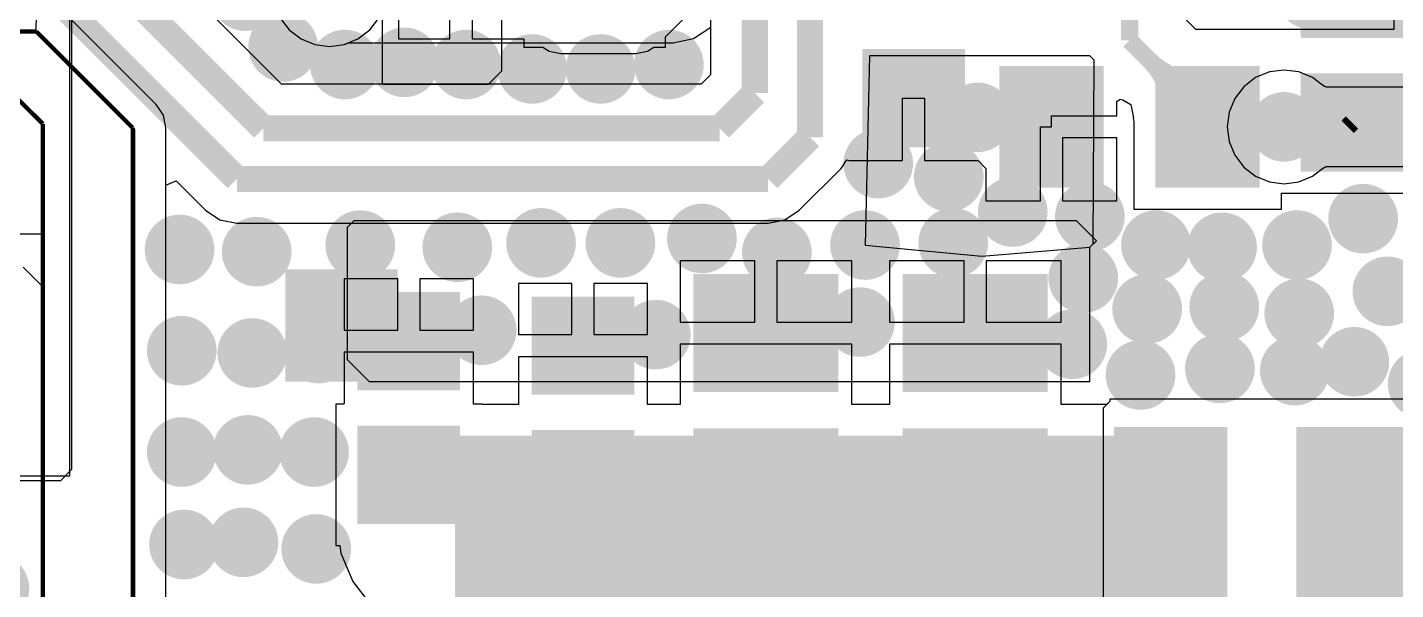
# Model space of a CAD drawing. Extents: x 56.2 to 141.8, y 48 to 96.4.
# Drawn here: x 84.3 to 100.07, y 70.45 to 76.93 of the extents above; entities that cross this region are included whole.
import ezdxf

# ---------------------------------------------------------------- set-up
doc = ezdxf.new("R2010")
doc.units = 0
doc.header["$MEASUREMENT"] = 0
for name, color, linetype in [('BOTTOMLAYER', 5, 'CONTINUOUS'), ('BOTTOMSOLDER', 6, 'CONTINUOUS'), ('KEEPOUTLAYER', 6, 'CONTINUOUS'), ('MULTILAYER', 9, 'CONTINUOUS'), ('TOPLAYER', 1, 'CONTINUOUS'), ('TOPPASTE', 8, 'CONTINUOUS'), ('TOPSOLDER', 216, 'CONTINUOUS')]:
    doc.layers.add(name, color=color, linetype=linetype)

msp = doc.modelspace()

# ---------------------------------------------------------------- linework, layer by layer
at = {"layer": 'BOTTOMLAYER'}
for p, q in [((84.8106, 87.63), (84.8106, 71.8312)), ((84.4042, 76.8858), (84.4296, 78.4098)), ((85.785762, 76.044953), (84.8106, 77.020115)), ((87.214629, 77.040598), (87.318817, 76.904817)), ((85.515404, 75.774596), (84.4042, 76.8858)), ((87.318817, 76.904817), (87.454598, 76.800629)), ((87.454598, 76.800629), (87.612715, 76.735132)), ((91.7448, 76.756646), (91.978909, 76.803212)), ((91.978909, 76.803212), (92.177375, 76.935825)), ((87.612715, 76.735132), (87.7824, 76.712793)), ((87.7824, 76.712793), (87.952085, 76.735132)), ((87.952085, 76.735132), (88.004023, 76.756646)), ((88.004023, 76.756646), (91.7448, 76.756646)), ((98.456171, 76.353571), (98.320393, 76.249383)), ((98.614291, 76.419067), (98.456171, 76.353571)), ((98.783976, 76.441407), (98.614291, 76.419067)), ((98.95366, 76.419067), (98.783976, 76.441407)), ((99.11178, 76.353571), (98.95366, 76.419067)), ((99.20936, 76.278694), (99.11178, 76.353571)), ((98.320393, 76.249383), (98.216204, 76.113604)), ((99.249829, 76.251653), (99.20936, 76.278694)), ((99.251402, 76.253231), (99.249829, 76.251653)), ((99.259108, 76.250035), (99.251402, 76.253231)), ((99.266817, 76.246843), (99.259108, 76.250035)), ((99.266819, 76.246845), (99.266817, 76.246843)), ((99.271277, 76.244615), (99.266819, 76.246845)), ((101.049803, 76.244615), (99.271277, 76.244615)), ((85.868645, 75.920912), (85.785762, 76.044953)), ((98.216204, 76.113604), (98.150708, 75.955484)), ((85.897748, 75.774596), (85.868645, 75.920912)), ((98.150708, 75.955484), (98.128369, 75.7858)), ((85.515404, 63.900004), (85.515404, 75.774596)), ((85.897748, 69.934643), (85.897748, 75.774596)), ((98.128369, 75.7858), (98.150708, 75.616115)), ((98.150708, 75.616115), (98.216204, 75.457995)), ((98.216204, 75.457995), (98.320393, 75.322217)), ((98.320393, 75.322217), (98.456171, 75.218028)), ((98.456171, 75.218028), (98.614291, 75.152532)), ((98.95366, 75.152532), (99.11178, 75.218028)), ((99.11178, 75.218028), (99.20936, 75.292905)), ((99.20936, 75.292905), (99.249829, 75.319946)), ((99.249829, 75.319946), (99.251399, 75.318376)), ((99.251399, 75.318376), (99.251397, 75.318371)), ((99.251397, 75.318371), (99.251402, 75.318374)), ((99.251402, 75.318374), (99.251402, 75.318374)), ((99.251402, 75.318374), (99.251404, 75.318371)), ((99.251404, 75.318371), (99.266822, 75.324754)), ((99.266822, 75.324759), (99.269047, 75.326984)), ((99.266822, 75.324754), (99.266822, 75.324759)), ((99.269047, 75.326984), (101.239851, 75.326984)), ((98.614291, 75.152532), (98.783976, 75.130193)), ((98.783976, 75.130193), (98.95366, 75.152532)), ((84.2518, 74.168), (84.4804, 73.9394)), ((84.4804, 73.9394), (84.4804, 62.6364)), ((84.8106, 71.8312), (84.6836, 71.7042)), ((84.6836, 71.7042), (68.072, 71.7042))]:
    msp.add_line(p, q, dxfattribs=at)
for points, const_width in [([(87.099, 76.708, 1), (87.399, 76.708, 1)], 0.299999), ([(87.8102, 76.5048, 1), (88.1102, 76.5048, 1)], 0.299999), ([(88.496, 76.5302, 1), (88.796, 76.5302, 1)], 0.299999), ([(89.2072, 76.5048, 1), (89.5072, 76.5048, 1)], 0.299999), ([(91.544, 76.5048, 1), (91.844, 76.5048, 1)], 0.299999), ([(89.9692, 76.454, 1), (90.2692, 76.454, 1)], 0.299999), ([(90.7566, 76.454, 1), (91.0566, 76.454, 1)], 0.299999), ([(95.1, 75.8952, 1), (95.4, 75.8952, 1)], 0.299999), ([(98.633976, 75.7858, 1), (98.933975, 75.7858, 1)], 0.299999), ([(98.875398, 75.927222, 1), (98.975398, 75.927222, 1)], 0.1), ([(99.216817, 75.7858, 1), (99.316817, 75.7858, 1)], 0.1), ([(99.216817, 75.7858, 1), (99.316817, 75.7858, 1)], 0.1), ([(98.875398, 75.644378, 1), (98.975398, 75.644378, 1)], 0.1), ([(93.957, 75.3618, 1), (94.257, 75.3618, 1)], 0.299999), ([(94.7698, 75.2094, 1), (95.0698, 75.2094, 1)], 0.299999), ([(95.5064, 74.803, 1), (95.8064, 74.803, 1)], 0.299999), ([(96.3954, 74.7522, 1), (96.6954, 74.7522, 1)], 0.299999), ([(99.545, 74.7268, 1), (99.845, 74.7268, 1)], 0.299999), ([(90.0708, 74.4474, 1), (90.3708, 74.4474, 1)], 0.299999), ([(90.9852, 74.4474, 1), (91.2852, 74.4474, 1)], 0.299999), ([(91.925, 74.4982, 1), (92.225, 74.4982, 1)], 0.299999), ([(94.8206, 74.4474, 1), (95.1206, 74.4474, 1)], 0.299999), ([(85.9052, 74.3712, 1), (86.2052, 74.3712, 1)], 0.299999), ([(86.7942, 74.3458, 1), (87.0942, 74.3458, 1)], 0.299999), ([(87.988, 74.422, 1), (88.288, 74.422, 1)], 0.299999), ([(89.1056, 74.3966, 1), (89.4056, 74.3966, 1)], 0.299999), ([(92.7886, 74.337001, 1), (93.0886, 74.337001, 1)], 0.299999), ([(93.8046, 74.422, 1), (94.1046, 74.422, 1)], 0.299999), ([(97.1574, 74.422, 1), (97.4574, 74.422, 1)], 0.299999), ([(97.9194, 74.3966, 1), (98.2194, 74.3966, 1)], 0.299999), ([(98.783, 74.422, 1), (99.083, 74.422, 1)], 0.299999), ([(96.3192, 74.041, 1), (96.6192, 74.041, 1)], 0.299999), ([(99.8244, 73.8886, 1), (100.1244, 73.8886, 1)], 0.299999), ([(97.0558, 73.6854, 1), (97.3558, 73.6854, 1)], 0.299999), ([(97.9448, 73.7108, 1), (98.2448, 73.7108, 1)], 0.299999), ([(93.746599, 73.534003, 1), (94.046599, 73.534003, 1)], 0.299999), ([(98.8084, 73.6346, 1), (99.1084, 73.6346, 1)], 0.299999), ([(89.386799, 73.439404, 1), (89.686798, 73.439404, 1)], 0.299999), ([(91.393399, 73.388604, 1), (91.693398, 73.388604, 1)], 0.299999), ([(85.9306, 73.2028, 1), (86.2306, 73.2028, 1)], 0.299999), ([(87.5054, 73.2282, 1), (87.8054, 73.2282, 1)], 0.299999), ([(96.1922, 73.279, 1), (96.4922, 73.279, 1)], 0.299999), ([(86.7434, 73.1774, 1), (87.0434, 73.1774, 1)], 0.299999), ([(99.4434, 73.0758, 1), (99.7434, 73.0758, 1)], 0.299999), ([(96.9796, 72.9234, 1), (97.2796, 72.9234, 1)], 0.299999), ([(97.894, 72.9996, 1), (98.194, 72.9996, 1)], 0.299999), ([(98.7576, 72.9742, 1), (99.0576, 72.9742, 1)], 0.299999), ([(85.9306, 72.0344, 1), (86.2306, 72.0344, 1)], 0.299999), ([(86.6926, 72.0598, 1), (86.9926, 72.0598, 1)], 0.299999), ([(87.4546, 72.0344, 1), (87.7546, 72.0344, 1)], 0.299999), ([(86.6418, 70.993, 1), (86.9418, 70.993, 1)], 0.299999), ([(85.956, 70.9676, 1), (86.256, 70.9676, 1)], 0.299999), ([(87.48, 70.9168, 1), (87.78, 70.9168, 1)], 0.299999)]:
    msp.add_lwpolyline(points, format="xyb", close=True, dxfattribs=dict(at, const_width=const_width))
at = {"layer": 'BOTTOMLAYER', "const_width": 0.2}
for points in [[(99.266817, 75.7858, -0.198912), (98.925398, 75.927222)], [(98.925398, 75.644378, -0.198912), (99.266817, 75.7858)]]:
    msp.add_lwpolyline(points, format="xyb", dxfattribs=at)
msp.add_lwpolyline([(98.783976, 75.7858), (101.239851, 75.7858)], dxfattribs=at)
at = {"layer": 'BOTTOMSOLDER', "const_width": 0.401599}
for points in [[(86.6164, 77.2922, 1), (87.018, 77.2922, 1)], [(98.8846, 77.3176, 1), (99.2862, 77.3176, 1)], [(87.0482, 76.708, 1), (87.4498, 76.708, 1)], [(87.7594, 76.5048, 1), (88.161, 76.5048, 1)], [(88.4452, 76.5302, 1), (88.8468, 76.5302, 1)], [(89.1564, 76.5048, 1), (89.558, 76.5048, 1)], [(89.9184, 76.454, 1), (90.32, 76.454, 1)], [(90.7058, 76.454, 1), (91.1074, 76.454, 1)], [(91.4932, 76.5048, 1), (91.8948, 76.5048, 1)], [(95.0492, 75.8952, 1), (95.4508, 75.8952, 1)], [(98.583176, 75.7858, 1), (98.984775, 75.7858, 1)], [(93.9062, 75.3618, 1), (94.3078, 75.3618, 1)], [(94.719, 75.2094, 1), (95.1206, 75.2094, 1)], [(95.4556, 74.803, 1), (95.8572, 74.803, 1)], [(96.3446, 74.7522, 1), (96.7462, 74.7522, 1)], [(99.4942, 74.7268, 1), (99.8958, 74.7268, 1)], [(91.8742, 74.4982, 1), (92.2758, 74.4982, 1)], [(85.8544, 74.3712, 1), (86.256, 74.3712, 1)], [(86.7434, 74.3458, 1), (87.145, 74.3458, 1)], [(87.9372, 74.422, 1), (88.3388, 74.422, 1)], [(89.0548, 74.3966, 1), (89.4564, 74.3966, 1)], [(90.02, 74.4474, 1), (90.4216, 74.4474, 1)], [(90.9344, 74.4474, 1), (91.336, 74.4474, 1)], [(93.7538, 74.422, 1), (94.1554, 74.422, 1)], [(94.7698, 74.4474, 1), (95.1714, 74.4474, 1)], [(97.1066, 74.422, 1), (97.5082, 74.422, 1)], [(97.8686, 74.3966, 1), (98.2702, 74.3966, 1)], [(98.7322, 74.422, 1), (99.1338, 74.422, 1)], [(92.7378, 74.337001, 1), (93.1394, 74.337001, 1)], [(96.2684, 74.041, 1), (96.67, 74.041, 1)], [(99.7736, 73.8886, 1), (100.1752, 73.8886, 1)], [(97.894, 73.7108, 1), (98.2956, 73.7108, 1)], [(97.005, 73.6854, 1), (97.4066, 73.6854, 1)], [(98.7576, 73.6346, 1), (99.1592, 73.6346, 1)], [(89.335999, 73.439404, 1), (89.737598, 73.439404, 1)], [(93.695799, 73.534003, 1), (94.097399, 73.534003, 1)], [(91.342599, 73.388604, 1), (91.744198, 73.388604, 1)], [(96.1414, 73.279, 1), (96.543, 73.279, 1)], [(85.8798, 73.2028, 1), (86.2814, 73.2028, 1)], [(86.6926, 73.1774, 1), (87.0942, 73.1774, 1)], [(87.4546, 73.2282, 1), (87.8562, 73.2282, 1)], [(96.9288, 72.9234, 1), (97.3304, 72.9234, 1)], [(97.8432, 72.9996, 1), (98.2448, 72.9996, 1)], [(98.7068, 72.9742, 1), (99.1084, 72.9742, 1)], [(99.3926, 73.0758, 1), (99.7942, 73.0758, 1)], [(100.18, 72.8218, 1), (100.5816, 72.8218, 1)], [(85.8798, 72.0344, 1), (86.2814, 72.0344, 1)], [(86.6418, 72.0598, 1), (87.0434, 72.0598, 1)], [(87.4038, 72.0344, 1), (87.8054, 72.0344, 1)], [(85.9052, 70.9676, 1), (86.3068, 70.9676, 1)], [(86.591, 70.993, 1), (86.9926, 70.993, 1)], [(87.4292, 70.9168, 1), (87.8308, 70.9168, 1)], [(83.7208, 70.4596, 1), (84.1224, 70.4596, 1)]]:
    msp.add_lwpolyline(points, format="xyb", close=True, dxfattribs=at)
at = {"layer": 'KEEPOUTLAYER', "const_width": 0.05}
for points in [[(82.3468, 76.8858), (84.4042, 76.8858)], [(84.4042, 76.8858), (85.515404, 75.774596)], [(83.92795, 76.37145), (84.4804, 75.819)], [(84.4804, 62.6364), (84.4804, 75.819)], [(85.515404, 69.93428), (85.515404, 75.774596)]]:
    msp.add_lwpolyline(points, dxfattribs=at)
at = {"layer": 'MULTILAYER', "const_width": 0.299999}
for points in [[(87.099, 76.708, 1), (87.399, 76.708, 1)], [(87.8102, 76.5048, 1), (88.1102, 76.5048, 1)], [(88.496, 76.5302, 1), (88.796, 76.5302, 1)], [(89.2072, 76.5048, 1), (89.5072, 76.5048, 1)], [(91.544, 76.5048, 1), (91.844, 76.5048, 1)], [(89.9692, 76.454, 1), (90.2692, 76.454, 1)], [(90.7566, 76.454, 1), (91.0566, 76.454, 1)], [(95.1, 75.8952, 1), (95.4, 75.8952, 1)], [(98.633976, 75.7858, 1), (98.933975, 75.7858, 1)], [(93.957, 75.3618, 1), (94.257, 75.3618, 1)], [(94.7698, 75.2094, 1), (95.0698, 75.2094, 1)], [(95.5064, 74.803, 1), (95.8064, 74.803, 1)], [(96.3954, 74.7522, 1), (96.6954, 74.7522, 1)], [(99.545, 74.7268, 1), (99.845, 74.7268, 1)], [(90.0708, 74.4474, 1), (90.3708, 74.4474, 1)], [(90.9852, 74.4474, 1), (91.2852, 74.4474, 1)], [(91.925, 74.4982, 1), (92.225, 74.4982, 1)], [(94.8206, 74.4474, 1), (95.1206, 74.4474, 1)], [(85.9052, 74.3712, 1), (86.2052, 74.3712, 1)], [(86.7942, 74.3458, 1), (87.0942, 74.3458, 1)], [(87.988, 74.422, 1), (88.288, 74.422, 1)], [(89.1056, 74.3966, 1), (89.4056, 74.3966, 1)], [(92.7886, 74.337001, 1), (93.0886, 74.337001, 1)], [(93.8046, 74.422, 1), (94.1046, 74.422, 1)], [(97.1574, 74.422, 1), (97.4574, 74.422, 1)], [(97.9194, 74.3966, 1), (98.2194, 74.3966, 1)], [(98.783, 74.422, 1), (99.083, 74.422, 1)], [(96.3192, 74.041, 1), (96.6192, 74.041, 1)], [(99.8244, 73.8886, 1), (100.1244, 73.8886, 1)], [(97.0558, 73.6854, 1), (97.3558, 73.6854, 1)], [(97.9448, 73.7108, 1), (98.2448, 73.7108, 1)], [(93.746599, 73.534003, 1), (94.046599, 73.534003, 1)], [(98.8084, 73.6346, 1), (99.1084, 73.6346, 1)], [(89.386799, 73.439404, 1), (89.686798, 73.439404, 1)], [(91.393399, 73.388604, 1), (91.693398, 73.388604, 1)], [(85.9306, 73.2028, 1), (86.2306, 73.2028, 1)], [(87.5054, 73.2282, 1), (87.8054, 73.2282, 1)], [(96.1922, 73.279, 1), (96.4922, 73.279, 1)], [(86.7434, 73.1774, 1), (87.0434, 73.1774, 1)], [(99.4434, 73.0758, 1), (99.7434, 73.0758, 1)], [(96.9796, 72.9234, 1), (97.2796, 72.9234, 1)], [(97.894, 72.9996, 1), (98.194, 72.9996, 1)], [(98.7576, 72.9742, 1), (99.0576, 72.9742, 1)], [(85.9306, 72.0344, 1), (86.2306, 72.0344, 1)], [(86.6926, 72.0598, 1), (86.9926, 72.0598, 1)], [(87.4546, 72.0344, 1), (87.7546, 72.0344, 1)], [(86.6418, 70.993, 1), (86.9418, 70.993, 1)], [(85.956, 70.9676, 1), (86.256, 70.9676, 1)], [(87.48, 70.9168, 1), (87.78, 70.9168, 1)]]:
    msp.add_lwpolyline(points, format="xyb", close=True, dxfattribs=at)
at = {"layer": 'TOPLAYER'}
for p, q in [((84.7852, 87.689578), (84.7852, 71.755)), ((88.392, 76.2762), (88.392, 79.6798)), ((89.7636, 79.7814), (89.7636, 76.4286)), ((84.7852, 78.6638), (84.7852, 76.5048)), ((87.231563, 76.277996), (85.546664, 77.962895)), ((100.0506, 76.9112), (100.0506, 77.8764)), ((89.425402, 77.5462), (89.425402, 76.802201)), ((88.579401, 77.4192), (88.579401, 76.802201)), ((89.171402, 76.802201), (89.171402, 77.4192)), ((97.409, 77.2668), (97.7646, 76.9112)), ((91.653403, 76.823131), (92.057471, 77.227199)), ((92.174804, 77.178596), (92.174804, 76.385763)), ((87.214629, 77.040598), (87.318817, 76.904817)), ((88.245983, 76.904817), (88.350171, 77.040598)), ((87.318817, 76.904817), (87.454598, 76.800629)), ((87.454598, 76.800629), (87.612715, 76.735132)), ((87.952085, 76.735132), (88.110202, 76.800629)), ((88.110202, 76.800629), (88.245983, 76.904817)), ((88.579401, 76.802201), (89.171402, 76.802201)), ((89.425402, 76.802201), (90.017399, 76.802201)), ((90.017399, 76.802201), (90.017397, 76.802201)), ((90.017397, 76.802201), (90.023404, 76.796194)), ((90.017399, 76.802201), (90.017399, 76.802201)), ((90.023404, 76.796194), (90.023404, 76.706202)), ((91.653403, 76.706202), (91.653403, 76.823131)), ((97.7646, 76.9112), (100.0506, 76.9112)), ((87.612715, 76.735132), (87.7824, 76.712793)), ((87.7824, 76.712793), (87.952085, 76.735132)), ((90.023404, 76.706202), (90.240259, 76.706202)), ((90.240259, 76.706202), (90.312837, 76.657708)), ((90.312837, 76.657708), (90.4494, 76.630543)), ((91.313, 76.630543), (91.449563, 76.657708)), ((91.449563, 76.657708), (91.522141, 76.706202)), ((91.522141, 76.706202), (91.653403, 76.706202)), ((84.7852, 76.5048), (85.534777, 75.755223)), ((90.4494, 76.630543), (91.313, 76.630543)), ((94.0054, 76.6064), (93.9546, 74.422)), ((96.5454, 76.6064), (94.0054, 76.6064)), ((96.5962, 76.5556), (96.5454, 76.6064)), ((96.5835, 74.4347), (96.5962, 76.5556)), ((89.7636, 76.4286), (89.6112, 76.2762)), ((92.174804, 76.385763), (92.067037, 76.277996)), ((92.067037, 76.277996), (87.231563, 76.277996)), ((89.6112, 76.2762), (88.392, 76.2762)), ((94.3864, 75.396796), (94.3864, 76.115796)), ((94.3864, 76.115796), (94.6404, 76.115796)), ((94.6404, 76.115796), (94.6404, 75.396796)), ((96.856598, 76.078184), (96.896636, 76.104935)), ((96.856598, 75.9128), (96.856598, 76.078184)), ((96.896636, 76.104935), (96.926441, 76.098575)), ((96.926441, 76.098575), (97.01831, 76.043511)), ((97.01831, 76.043511), (97.048531, 75.891583)), ((96.102599, 75.7858), (96.102599, 75.9128)), ((96.102599, 75.9128), (96.856598, 75.9128)), ((97.048531, 75.891583), (97.043784, 75.885799)), ((97.043784, 75.885799), (97.043786, 75.885799)), ((97.043786, 75.885799), (97.052602, 75.841476)), ((85.534777, 75.755223), (85.534777, 63.6778)), ((95.975599, 74.931801), (95.975599, 75.7858)), ((95.975599, 75.7858), (96.102599, 75.7858)), ((97.052602, 75.841476), (97.052602, 74.835802)), ((96.856598, 75.6588), (96.229599, 75.6588)), ((96.229599, 75.6588), (96.229599, 74.931801)), ((96.856598, 74.931801), (96.856598, 75.6588)), ((93.680082, 75.306121), (93.74551, 75.404043)), ((93.74551, 75.404043), (93.769401, 75.396794)), ((93.769401, 75.396791), (93.769406, 75.396796)), ((93.769401, 75.396794), (93.769401, 75.396791)), ((93.769406, 75.396796), (94.3864, 75.396796)), ((94.6404, 75.396796), (95.257396, 75.396796)), ((95.257396, 75.396796), (95.257396, 75.396794)), ((95.257396, 75.396794), (95.258796, 75.396794)), ((95.258796, 75.396794), (95.3486, 75.306989)), ((93.197479, 74.823521), (93.680082, 75.306121)), ((95.3486, 75.306989), (95.3486, 74.931801)), ((85.897748, 75.114958), (86.015081, 75.163561)), ((85.897748, 69.934643), (85.897748, 75.114958)), ((86.015081, 75.163561), (86.355121, 74.823521)), ((95.3486, 74.931801), (95.975599, 74.931801)), ((96.229599, 74.931801), (96.856598, 74.931801)), ((98.752599, 74.835802), (98.752599, 75.021402)), ((98.752599, 75.021402), (100.407998, 75.021402)), ((86.355121, 74.823521), (86.52051, 74.71301)), ((93.03209, 74.71301), (93.197479, 74.823521)), ((97.052602, 74.835802), (98.752599, 74.835802)), ((86.52051, 74.71301), (86.7156, 74.674204)), ((86.7156, 74.674204), (92.837, 74.674204)), ((88.0618, 74.7014), (87.9856, 74.6252)), ((87.9856, 74.6252), (87.9856, 73.1012)), ((96.393, 74.7014), (88.0618, 74.7014)), ((92.837, 74.674204), (93.03209, 74.71301)), ((96.6216, 74.4728), (96.393, 74.7014)), ((84.4804, 74.549), (82.7151, 74.549)), ((84.4804, 62.6364), (84.4804, 74.549)), ((96.5454, 74.3966), (96.6216, 74.4728)), ((96.5454, 74.3966), (96.5835, 74.4347)), ((93.9546, 74.422), (95.3008, 74.295)), ((95.3008, 74.295), (96.5454, 74.3966)), ((96.5454, 72.8472), (96.5454, 74.3966)), ((92.6846, 74.241002), (91.8226, 74.241002)), ((91.8226, 74.241002), (91.8226, 73.534003)), ((92.6846, 73.534003), (92.6846, 74.241002)), ((93.8006, 74.241002), (92.9386, 74.241002)), ((92.9386, 74.241002), (92.9386, 73.534003)), ((93.8006, 73.534003), (93.8006, 74.241002)), ((95.0976, 74.241002), (94.2356, 74.241002)), ((94.2356, 74.241002), (94.2356, 73.534003)), ((95.0976, 73.534003), (95.0976, 74.241002)), ((96.2136, 74.241002), (95.3516, 74.241002)), ((95.3516, 74.241002), (95.3516, 73.534003)), ((96.2136, 73.534003), (96.2136, 74.241002)), ((88.5698, 74.031404), (87.952801, 74.031404)), ((87.952801, 74.031404), (87.952801, 73.439404)), ((88.5698, 73.439404), (88.5698, 74.031404)), ((89.440799, 74.031404), (88.8238, 74.031404)), ((88.8238, 74.031404), (88.8238, 73.439404)), ((89.440799, 73.439404), (89.440799, 74.031404)), ((90.5764, 73.980604), (89.959401, 73.980604)), ((89.959401, 73.980604), (89.959401, 73.388604)), ((90.5764, 73.388604), (90.5764, 73.980604)), ((91.447399, 73.980604), (90.8304, 73.980604)), ((90.8304, 73.980604), (90.8304, 73.388604)), ((91.447399, 73.388604), (91.447399, 73.980604)), ((91.8226, 73.534003), (92.6846, 73.534003)), ((92.9386, 73.534003), (93.8006, 73.534003)), ((94.2356, 73.534003), (95.0976, 73.534003)), ((95.3516, 73.534003), (96.2136, 73.534003)), ((87.952801, 73.439404), (88.5698, 73.439404)), ((88.8238, 73.439404), (89.440799, 73.439404)), ((89.959401, 73.388604), (90.5764, 73.388604)), ((90.8304, 73.388604), (91.447399, 73.388604)), ((89.440799, 73.185404), (87.952801, 73.185404)), ((87.952801, 73.185404), (87.952801, 72.677208)), ((89.440799, 72.677208), (89.440799, 73.185404)), ((93.8006, 73.280003), (91.8226, 73.280003)), ((91.8226, 73.280003), (91.8226, 72.583248)), ((93.8006, 72.583248), (93.8006, 73.280003)), ((96.2136, 73.280003), (94.2356, 73.280003)), ((94.2356, 73.280003), (94.2356, 72.583248)), ((96.2136, 72.583248), (96.2136, 73.280003)), ((87.9856, 73.1012), (88.2396, 72.8472)), ((91.447399, 73.134604), (89.959401, 73.134604)), ((89.959401, 73.134604), (89.959401, 72.583248)), ((91.447399, 72.583248), (91.447399, 73.134604)), ((88.2396, 72.8472), (96.5454, 72.8472)), ((87.946796, 72.587401), (87.856802, 72.587401)), ((87.856802, 72.587401), (87.856802, 70.957402)), ((87.952798, 72.593406), (87.946796, 72.587401)), ((87.952801, 72.677208), (87.952798, 72.677205)), ((87.952798, 72.677205), (87.952801, 72.677205)), ((87.952801, 72.677205), (87.952798, 72.593406)), ((89.440799, 72.677205), (89.440802, 72.677208)), ((89.440802, 72.677208), (89.440799, 72.677208)), ((89.440802, 72.593403), (89.440799, 72.677205)), ((89.440802, 72.587404), (89.440802, 72.593403)), ((89.440802, 72.587401), (89.440802, 72.587404)), ((89.536798, 72.587401), (89.440802, 72.587401)), ((89.536798, 72.583248), (89.536798, 72.587401)), ((89.959401, 72.583248), (89.536798, 72.583248)), ((91.8226, 72.583248), (91.447399, 72.583248)), ((94.2356, 72.583248), (93.8006, 72.583248)), ((96.738648, 72.583248), (96.2136, 72.583248)), ((96.774, 72.6186), (96.6978, 72.5424)), ((96.6978, 72.5424), (96.6978, 70.104)), ((96.774, 72.6186), (96.738648, 72.583248)), ((96.774, 72.644), (96.774, 72.6186)), ((100.4316, 72.644), (96.774, 72.644)), ((100.4316, 72.644), (96.774, 72.644)), ((96.774, 72.644), (96.774, 72.6186)), ((84.7852, 71.755), (68.1482, 71.755)), ((87.856802, 70.957402), (87.903334, 70.957402)), ((87.903334, 70.957402), (87.91495, 70.86918)), ((87.91495, 70.86918), (88.050977, 70.540776)), ((88.050977, 70.540776), (88.26737, 70.25877))]:
    msp.add_line(p, q, dxfattribs=at)
for points, const_width in [([(97.0026, 76.7842), (97.0026, 78.8924)], 0.2), ([(92.6846, 76.1746), (92.6846, 78.3336)], 0.299999), ([(93.3196, 75.6666), (93.3196, 78.0796)], 0.299999), ([(85.036868, 77.751732), (87.0204, 75.7682)], 0.299999), ([(84.455, 77.4446), (86.7156, 75.184)], 0.299999), ([(97.0026, 76.7842), (97.8154, 75.9714)], 0.2), ([(92.2782, 75.7682), (92.6846, 76.1746)], 0.299999), ([(87.0204, 75.7682), (92.2782, 75.7682)], 0.299999), ([(97.902601, 75.7858), (98.783976, 75.7858)], 0.2), ([(98.783976, 75.7858), (99.517398, 75.7858)], 0.2), ([(99.517398, 75.7858), (99.568, 75.836402)], 0.2), ([(92.837, 75.184), (93.3196, 75.6666)], 0.299999), ([(86.7156, 75.184), (92.837, 75.184)], 0.299999), ([(89.2302, 71.2216), (91.3892, 71.2216)], 2.000001), ([(90.3478, 71.2216), (97.028, 71.2216)], 2.000001), ([(91.3892, 71.2216), (91.990802, 70.619998)], 2.000001), ([(99.8982, 71.1962), (101.1936, 69.9008)], 2.000001), ([(91.990802, 67.038598), (91.990802, 70.619998)], 2.000001)]:
    msp.add_lwpolyline(points, dxfattribs=dict(at, const_width=const_width))
for points, const_width in [([(87.099, 76.708, 1), (87.399, 76.708, 1)], 0.299999), ([(87.8102, 76.5048, 1), (88.1102, 76.5048, 1)], 0.299999), ([(88.496, 76.5302, 1), (88.796, 76.5302, 1)], 0.299999), ([(89.2072, 76.5048, 1), (89.5072, 76.5048, 1)], 0.299999), ([(91.544, 76.5048, 1), (91.844, 76.5048, 1)], 0.299999), ([(89.9692, 76.454, 1), (90.2692, 76.454, 1)], 0.299999), ([(90.7566, 76.454, 1), (91.0566, 76.454, 1)], 0.299999), ([(97.167029, 76.569773, 1), (97.267029, 76.569773, 1)], 0.1), ([(97.167029, 76.569773, 1), (97.267029, 76.569773, 1)], 0.1), ([(97.167029, 76.569773, 1), (97.267029, 76.569773, 1)], 0.1), ([(97.167029, 76.569773, 1), (97.267029, 76.569773, 1)], 0.1), ([(97.167029, 76.569773, 1), (97.267029, 76.569773, 1)], 0.1), ([(97.167029, 76.569773, 1), (97.267029, 76.569773, 1)], 0.1), ([(97.167029, 76.569773, 1), (97.267029, 76.569773, 1)], 0.1), ([(97.167029, 76.569773, 1), (97.267029, 76.569773, 1)], 0.1), ([(97.167029, 76.569773, 1), (97.267029, 76.569773, 1)], 0.1), ([(97.167029, 76.569773, 1), (97.267029, 76.569773, 1)], 0.1), ([(97.167029, 76.569773, 1), (97.267029, 76.569773, 1)], 0.1), ([(97.17089, 76.565907, 1), (97.27089, 76.565907, 1)], 0.1), ([(97.17089, 76.565907, 1), (97.27089, 76.565907, 1)], 0.1), ([(97.17089, 76.565907, 1), (97.27089, 76.565907, 1)], 0.1), ([(97.17089, 76.565907, 1), (97.27089, 76.565907, 1)], 0.1), ([(97.17089, 76.565907, 1), (97.27089, 76.565907, 1)], 0.1), ([(97.17089, 76.565907, 1), (97.27089, 76.565907, 1)], 0.1), ([(97.17089, 76.565907, 1), (97.27089, 76.565907, 1)], 0.1), ([(97.17089, 76.565907, 1), (97.27089, 76.565907, 1)], 0.1), ([(97.17089, 76.565907, 1), (97.27089, 76.565907, 1)], 0.1), ([(97.17089, 76.565907, 1), (97.27089, 76.565907, 1)], 0.1), ([(97.17089, 76.565907, 1), (97.27089, 76.565907, 1)], 0.1), ([(97.852601, 76.285799, 1), (97.952601, 76.285799, 1)], 0.1), ([(97.852601, 76.285799, 1), (97.952601, 76.285799, 1)], 0.1), ([(97.852601, 76.285799, 1), (97.952601, 76.285799, 1)], 0.1), ([(97.852601, 76.285799, 1), (97.952601, 76.285799, 1)], 0.1), ([(97.852601, 76.285799, 1), (97.952601, 76.285799, 1)], 0.1), ([(97.852601, 76.285799, 1), (97.952601, 76.285799, 1)], 0.1), ([(97.852601, 76.285799, 1), (97.952601, 76.285799, 1)], 0.1), ([(97.852601, 76.285799, 1), (97.952601, 76.285799, 1)], 0.1), ([(97.852601, 76.285799, 1), (97.952601, 76.285799, 1)], 0.1), ([(97.852601, 76.285799, 1), (97.952601, 76.285799, 1)], 0.1), ([(97.852601, 76.285799, 1), (97.952601, 76.285799, 1)], 0.1), ([(95.1, 75.8952, 1), (95.4, 75.8952, 1)], 0.299999), ([(98.153672, 76.049154, 1), (98.253672, 76.049154, 1)], 0.1), ([(98.153672, 76.049154, 1), (98.253672, 76.049154, 1)], 0.1), ([(98.633976, 75.7858, 1), (98.933975, 75.7858, 1)], 0.299999), ([(98.592554, 75.927222, 1), (98.692553, 75.927222, 1)], 0.1), ([(98.592554, 75.927222, 1), (98.692553, 75.927222, 1)], 0.1), ([(98.875398, 75.927222, 1), (98.975398, 75.927222, 1)], 0.1), ([(98.875398, 75.927222, 1), (98.975398, 75.927222, 1)], 0.1), ([(99.185479, 76.03301, 1), (99.285478, 76.03301, 1)], 0.1), ([(99.185479, 76.03301, 1), (99.285478, 76.03301, 1)], 0.1), ([(97.452602, 75.885799, 1), (97.552601, 75.885799, 1)], 0.1), ([(97.452602, 75.885799, 1), (97.552601, 75.885799, 1)], 0.1), ([(97.452602, 75.885799, 1), (97.552601, 75.885799, 1)], 0.1), ([(97.452602, 75.885799, 1), (97.552601, 75.885799, 1)], 0.1), ([(97.452602, 75.885799, 1), (97.552601, 75.885799, 1)], 0.1), ([(97.452602, 75.885799, 1), (97.552601, 75.885799, 1)], 0.1), ([(97.452602, 75.885799, 1), (97.552601, 75.885799, 1)], 0.1), ([(97.452602, 75.885799, 1), (97.552601, 75.885799, 1)], 0.1), ([(97.452602, 75.885799, 1), (97.552601, 75.885799, 1)], 0.1), ([(97.452602, 75.885799, 1), (97.552601, 75.885799, 1)], 0.1), ([(97.452602, 75.885799, 1), (97.552601, 75.885799, 1)], 0.1), ([(98.251134, 75.7858, 1), (98.351134, 75.7858, 1)], 0.1), ([(98.251134, 75.7858, 1), (98.351134, 75.7858, 1)], 0.1), ([(98.251134, 75.7858, 1), (98.351134, 75.7858, 1)], 0.1), ([(98.251134, 75.7858, 1), (98.351134, 75.7858, 1)], 0.1), ([(98.733925, 75.7858, 1), (98.833925, 75.7858, 1)], 0.1), ([(98.733925, 75.7858, 1), (98.833925, 75.7858, 1)], 0.1), ([(98.733925, 75.7858, 1), (98.833925, 75.7858, 1)], 0.1), ([(98.733925, 75.7858, 1), (98.833925, 75.7858, 1)], 0.1), ([(98.733976, 75.7858, 1), (98.833976, 75.7858, 1)], 0.1), ([(98.733976, 75.7858, 1), (98.833976, 75.7858, 1)], 0.1), ([(98.734014, 75.7858, 1), (98.834014, 75.7858, 1)], 0.1), ([(98.734014, 75.7858, 1), (98.834014, 75.7858, 1)], 0.1), ([(99.216817, 75.7858, 1), (99.316817, 75.7858, 1)], 0.1), ([(99.216817, 75.7858, 1), (99.316817, 75.7858, 1)], 0.1), ([(99.216817, 75.7858, 1), (99.316817, 75.7858, 1)], 0.1), ([(99.216817, 75.7858, 1), (99.316817, 75.7858, 1)], 0.1), ([(98.592554, 75.644378, 1), (98.692553, 75.644378, 1)], 0.1), ([(98.592554, 75.644378, 1), (98.692553, 75.644378, 1)], 0.1), ([(98.875398, 75.644378, 1), (98.975398, 75.644378, 1)], 0.1), ([(98.875398, 75.644378, 1), (98.975398, 75.644378, 1)], 0.1), ([(93.957, 75.3618, 1), (94.257, 75.3618, 1)], 0.299999), ([(98.153672, 75.522445, 1), (98.253672, 75.522445, 1)], 0.1), ([(98.153672, 75.522445, 1), (98.253672, 75.522445, 1)], 0.1), ([(99.234907, 75.578307, 1), (99.334907, 75.578307, 1)], 0.1), ([(99.234907, 75.578307, 1), (99.334907, 75.578307, 1)], 0.1), ([(94.7698, 75.2094, 1), (95.0698, 75.2094, 1)], 0.299999), ([(95.5064, 74.803, 1), (95.8064, 74.803, 1)], 0.299999), ([(96.3954, 74.7522, 1), (96.6954, 74.7522, 1)], 0.299999), ([(99.545, 74.7268, 1), (99.845, 74.7268, 1)], 0.299999), ([(90.0708, 74.4474, 1), (90.3708, 74.4474, 1)], 0.299999), ([(90.9852, 74.4474, 1), (91.2852, 74.4474, 1)], 0.299999), ([(91.925, 74.4982, 1), (92.225, 74.4982, 1)], 0.299999), ([(94.8206, 74.4474, 1), (95.1206, 74.4474, 1)], 0.299999), ([(85.9052, 74.3712, 1), (86.2052, 74.3712, 1)], 0.299999), ([(86.7942, 74.3458, 1), (87.0942, 74.3458, 1)], 0.299999), ([(87.988, 74.422, 1), (88.288, 74.422, 1)], 0.299999), ([(89.1056, 74.3966, 1), (89.4056, 74.3966, 1)], 0.299999), ([(92.7886, 74.337001, 1), (93.0886, 74.337001, 1)], 0.299999), ([(93.8046, 74.422, 1), (94.1046, 74.422, 1)], 0.299999), ([(97.1574, 74.422, 1), (97.4574, 74.422, 1)], 0.299999), ([(97.9194, 74.3966, 1), (98.2194, 74.3966, 1)], 0.299999), ([(98.783, 74.422, 1), (99.083, 74.422, 1)], 0.299999), ([(96.3192, 74.041, 1), (96.6192, 74.041, 1)], 0.299999), ([(99.8244, 73.8886, 1), (100.1244, 73.8886, 1)], 0.299999), ([(97.0558, 73.6854, 1), (97.3558, 73.6854, 1)], 0.299999), ([(97.9448, 73.7108, 1), (98.2448, 73.7108, 1)], 0.299999), ([(93.746599, 73.534003, 1), (94.046599, 73.534003, 1)], 0.299999), ([(98.8084, 73.6346, 1), (99.1084, 73.6346, 1)], 0.299999), ([(89.386799, 73.439404, 1), (89.686798, 73.439404, 1)], 0.299999), ([(91.393399, 73.388604, 1), (91.693398, 73.388604, 1)], 0.299999), ([(85.9306, 73.2028, 1), (86.2306, 73.2028, 1)], 0.299999), ([(87.5054, 73.2282, 1), (87.8054, 73.2282, 1)], 0.299999), ([(96.1922, 73.279, 1), (96.4922, 73.279, 1)], 0.299999), ([(86.7434, 73.1774, 1), (87.0434, 73.1774, 1)], 0.299999), ([(99.4434, 73.0758, 1), (99.7434, 73.0758, 1)], 0.299999), ([(96.9796, 72.9234, 1), (97.2796, 72.9234, 1)], 0.299999), ([(97.894, 72.9996, 1), (98.194, 72.9996, 1)], 0.299999), ([(98.7576, 72.9742, 1), (99.0576, 72.9742, 1)], 0.299999), ([(85.9306, 72.0344, 1), (86.2306, 72.0344, 1)], 0.299999), ([(86.6926, 72.0598, 1), (86.9926, 72.0598, 1)], 0.299999), ([(87.4546, 72.0344, 1), (87.7546, 72.0344, 1)], 0.299999), ([(86.6418, 70.993, 1), (86.9418, 70.993, 1)], 0.299999), ([(85.956, 70.9676, 1), (86.256, 70.9676, 1)], 0.299999), ([(87.48, 70.9168, 1), (87.78, 70.9168, 1)], 0.299999)]:
    msp.add_lwpolyline(points, format="xyb", close=True, dxfattribs=dict(at, const_width=const_width))
at = {"layer": 'TOPLAYER', "const_width": 0.2}
for points in [[(97.902601, 76.285799, -0.198912), (97.217029, 76.569773)], [(97.902601, 76.285799, -0.198912), (97.217029, 76.569773)], [(97.902601, 76.285799, -0.198912), (97.217029, 76.569773)], [(97.902601, 76.285799, -0.198912), (97.217029, 76.569773)], [(97.902601, 76.285799, -0.198912), (97.217029, 76.569773)], [(97.902601, 76.285799, -0.198912), (97.217029, 76.569773)], [(97.902601, 76.285799, -0.198912), (97.217029, 76.569773)], [(97.902601, 76.285799, -0.198912), (97.217029, 76.569773)], [(97.902601, 76.285799, -0.198912), (97.217029, 76.569773)], [(97.902601, 76.285799, -0.198912), (97.217029, 76.569773)], [(97.902601, 76.285799, -0.198912), (97.217029, 76.569773)], [(97.22089, 76.565907, -0.198912), (97.502602, 75.885799)], [(97.22089, 76.565907, -0.198912), (97.502602, 75.885799)], [(97.22089, 76.565907, -0.198912), (97.502602, 75.885799)], [(97.22089, 76.565907, -0.198912), (97.502602, 75.885799)], [(97.22089, 76.565907, -0.198912), (97.502602, 75.885799)], [(97.22089, 76.565907, -0.198912), (97.502602, 75.885799)], [(97.22089, 76.565907, -0.198912), (97.502602, 75.885799)], [(97.22089, 76.565907, -0.198912), (97.502602, 75.885799)], [(97.22089, 76.565907, -0.198912), (97.502602, 75.885799)], [(97.22089, 76.565907, -0.198912), (97.502602, 75.885799)], [(97.22089, 76.565907, -0.198912), (97.502602, 75.885799)], [(98.783925, 75.7858, -0.216313), (98.203672, 76.049154)], [(98.783925, 75.7858, -0.216313), (98.203672, 76.049154)], [(98.642554, 75.927222, -0.198912), (98.301134, 75.7858)], [(98.642554, 75.927222, -0.198912), (98.301134, 75.7858)], [(99.235478, 76.03301, -0.255864), (98.784014, 75.7858)], [(99.235478, 76.03301, -0.255864), (98.784014, 75.7858)], [(99.266817, 75.7858, -0.198912), (98.925398, 75.927222)], [(99.266817, 75.7858, -0.198912), (98.925398, 75.927222)], [(98.203672, 75.522445, -0.216313), (98.783925, 75.7858)], [(98.203672, 75.522445, -0.216313), (98.783925, 75.7858)], [(98.301134, 75.7858, -0.198912), (98.642554, 75.644378)], [(98.301134, 75.7858, -0.198912), (98.642554, 75.644378)], [(98.783976, 75.7858, -0.198912), (99.284907, 75.578307)], [(98.783976, 75.7858, -0.198912), (99.284907, 75.578307)], [(98.925398, 75.644378, -0.198912), (99.266817, 75.7858)], [(98.925398, 75.644378, -0.198912), (99.266817, 75.7858)]]:
    msp.add_lwpolyline(points, format="xyb", dxfattribs=at)
at = {"layer": 'TOPLAYER'}
for points in [[(100.057999, 76.911403), (100.057999, 77.841404), (99.078001, 76.911403), (99.078001, 77.841404)], [(94.023401, 76.580797), (94.023401, 75.650796), (95.003399, 76.580797), (95.003399, 75.650796)], [(96.602598, 75.185801), (96.602598, 76.385798), (95.6026, 75.185801), (95.6026, 76.385798)], [(98.4026, 75.185801), (98.4026, 76.385798), (97.402602, 75.185801), (97.402602, 76.385798)], [(100.057999, 75.371401), (100.057999, 76.301402), (99.078001, 75.371401), (99.078001, 76.301402)], [(87.2744, 72.8472), (88.5698, 72.8472), (87.2744, 74.1426), (88.5698, 74.1426)], [(93.5466, 72.827004), (93.5466, 73.987002), (92.0766, 72.827004), (92.0766, 73.987002)], [(95.9596, 72.827004), (95.9596, 73.987002), (94.4896, 72.827004), (94.4896, 73.987002)], [(89.186799, 72.847403), (89.186799, 73.777404), (88.206801, 72.847403), (88.206801, 73.777404)], [(91.193399, 72.796603), (91.193399, 73.726604), (90.213401, 72.796603), (90.213401, 73.726604)], [(89.186799, 71.307401), (89.186799, 72.237402), (88.206801, 71.307401), (88.206801, 72.237402)], [(98.026601, 72.221598), (96.926578, 72.221598), (98.026601, 70.221602), (96.926578, 70.221602)], [(100.126622, 72.221598), (99.026599, 72.221598), (100.126622, 70.221602), (99.026599, 70.221602)], [(91.193399, 71.256601), (91.193399, 72.186602), (90.213401, 71.256601), (90.213401, 72.186602)], [(93.5466, 71.047003), (93.5466, 72.207001), (92.0766, 71.047003), (92.0766, 72.207001)], [(95.9596, 71.047003), (95.9596, 72.207001), (94.4896, 71.047003), (94.4896, 72.207001)]]:
    msp.add_solid(points, dxfattribs=at)
at = {"layer": 'TOPPASTE'}
for points in [[(100.057999, 76.911403), (100.057999, 77.841404), (99.078001, 76.911403), (99.078001, 77.841404)], [(94.023401, 76.580797), (94.023401, 75.650796), (95.003399, 76.580797), (95.003399, 75.650796)], [(96.602598, 75.185801), (96.602598, 76.385798), (95.6026, 75.185801), (95.6026, 76.385798)], [(98.4026, 75.185801), (98.4026, 76.385798), (97.402602, 75.185801), (97.402602, 76.385798)], [(100.057999, 75.371401), (100.057999, 76.301402), (99.078001, 75.371401), (99.078001, 76.301402)], [(93.5466, 72.827004), (93.5466, 73.987002), (92.0766, 72.827004), (92.0766, 73.987002)], [(95.9596, 72.827004), (95.9596, 73.987002), (94.4896, 72.827004), (94.4896, 73.987002)], [(89.186799, 72.847403), (89.186799, 73.777404), (88.206801, 72.847403), (88.206801, 73.777404)], [(91.193399, 72.796603), (91.193399, 73.726604), (90.213401, 72.796603), (90.213401, 73.726604)], [(89.186799, 71.307401), (89.186799, 72.237402), (88.206801, 71.307401), (88.206801, 72.237402)], [(98.026601, 72.221598), (96.926578, 72.221598), (98.026601, 70.221602), (96.926578, 70.221602)], [(100.126622, 72.221598), (99.026599, 72.221598), (100.126622, 70.221602), (99.026599, 70.221602)], [(91.193399, 71.256601), (91.193399, 72.186602), (90.213401, 71.256601), (90.213401, 72.186602)], [(93.5466, 71.047003), (93.5466, 72.207001), (92.0766, 71.047003), (92.0766, 72.207001)], [(95.9596, 71.047003), (95.9596, 72.207001), (94.4896, 71.047003), (94.4896, 72.207001)]]:
    msp.add_solid(points, dxfattribs=at)
at = {"layer": 'TOPSOLDER', "const_width": 0.401599}
for points in [[(86.6164, 77.2922, 1), (87.018, 77.2922, 1)], [(98.8846, 77.3176, 1), (99.2862, 77.3176, 1)], [(87.0482, 76.708, 1), (87.4498, 76.708, 1)], [(87.7594, 76.5048, 1), (88.161, 76.5048, 1)], [(88.4452, 76.5302, 1), (88.8468, 76.5302, 1)], [(89.1564, 76.5048, 1), (89.558, 76.5048, 1)], [(89.9184, 76.454, 1), (90.32, 76.454, 1)], [(90.7058, 76.454, 1), (91.1074, 76.454, 1)], [(91.4932, 76.5048, 1), (91.8948, 76.5048, 1)], [(95.0492, 75.8952, 1), (95.4508, 75.8952, 1)], [(98.583176, 75.7858, 1), (98.984775, 75.7858, 1)], [(93.9062, 75.3618, 1), (94.3078, 75.3618, 1)], [(94.719, 75.2094, 1), (95.1206, 75.2094, 1)], [(95.4556, 74.803, 1), (95.8572, 74.803, 1)], [(96.3446, 74.7522, 1), (96.7462, 74.7522, 1)], [(99.4942, 74.7268, 1), (99.8958, 74.7268, 1)], [(91.8742, 74.4982, 1), (92.2758, 74.4982, 1)], [(85.8544, 74.3712, 1), (86.256, 74.3712, 1)], [(86.7434, 74.3458, 1), (87.145, 74.3458, 1)], [(87.9372, 74.422, 1), (88.3388, 74.422, 1)], [(89.0548, 74.3966, 1), (89.4564, 74.3966, 1)], [(90.02, 74.4474, 1), (90.4216, 74.4474, 1)], [(90.9344, 74.4474, 1), (91.336, 74.4474, 1)], [(93.7538, 74.422, 1), (94.1554, 74.422, 1)], [(94.7698, 74.4474, 1), (95.1714, 74.4474, 1)], [(97.1066, 74.422, 1), (97.5082, 74.422, 1)], [(97.8686, 74.3966, 1), (98.2702, 74.3966, 1)], [(98.7322, 74.422, 1), (99.1338, 74.422, 1)], [(92.7378, 74.337001, 1), (93.1394, 74.337001, 1)], [(96.2684, 74.041, 1), (96.67, 74.041, 1)], [(99.7736, 73.8886, 1), (100.1752, 73.8886, 1)], [(97.894, 73.7108, 1), (98.2956, 73.7108, 1)], [(97.005, 73.6854, 1), (97.4066, 73.6854, 1)], [(98.7576, 73.6346, 1), (99.1592, 73.6346, 1)], [(89.335999, 73.439404, 1), (89.737598, 73.439404, 1)], [(93.695799, 73.534003, 1), (94.097399, 73.534003, 1)], [(91.342599, 73.388604, 1), (91.744198, 73.388604, 1)], [(96.1414, 73.279, 1), (96.543, 73.279, 1)], [(85.8798, 73.2028, 1), (86.2814, 73.2028, 1)], [(86.6926, 73.1774, 1), (87.0942, 73.1774, 1)], [(87.4546, 73.2282, 1), (87.8562, 73.2282, 1)], [(96.9288, 72.9234, 1), (97.3304, 72.9234, 1)], [(97.8432, 72.9996, 1), (98.2448, 72.9996, 1)], [(98.7068, 72.9742, 1), (99.1084, 72.9742, 1)], [(99.3926, 73.0758, 1), (99.7942, 73.0758, 1)], [(100.18, 72.8218, 1), (100.5816, 72.8218, 1)], [(85.8798, 72.0344, 1), (86.2814, 72.0344, 1)], [(86.6418, 72.0598, 1), (87.0434, 72.0598, 1)], [(87.4038, 72.0344, 1), (87.8054, 72.0344, 1)], [(85.9052, 70.9676, 1), (86.3068, 70.9676, 1)], [(86.591, 70.993, 1), (86.9926, 70.993, 1)], [(87.4292, 70.9168, 1), (87.8308, 70.9168, 1)], [(83.7208, 70.4596, 1), (84.1224, 70.4596, 1)]]:
    msp.add_lwpolyline(points, format="xyb", close=True, dxfattribs=at)
at = {"layer": 'TOPSOLDER'}
for points in [[(100.159599, 76.809803), (100.159599, 77.943004), (98.976401, 76.809803), (98.976401, 77.943004)], [(93.921801, 76.682397), (93.921801, 75.549196), (95.104999, 76.682397), (95.104999, 75.549196)], [(96.704198, 75.084201), (96.704198, 76.487398), (95.501, 75.084201), (95.501, 76.487398)], [(98.5042, 75.084201), (98.5042, 76.487398), (97.301002, 75.084201), (97.301002, 76.487398)], [(100.159599, 75.269801), (100.159599, 76.403002), (98.976401, 75.269801), (98.976401, 76.403002)], [(93.6482, 72.725404), (93.6482, 74.088602), (91.975, 72.725404), (91.975, 74.088602)], [(96.0612, 72.725404), (96.0612, 74.088602), (94.388, 72.725404), (94.388, 74.088602)], [(89.288399, 72.745803), (89.288399, 73.879004), (88.105201, 72.745803), (88.105201, 73.879004)], [(91.294999, 72.695003), (91.294999, 73.828204), (90.111801, 72.695003), (90.111801, 73.828204)], [(89.288399, 71.205801), (89.288399, 72.339002), (88.105201, 71.205801), (88.105201, 72.339002)], [(91.294999, 71.155001), (91.294999, 72.288202), (90.111801, 71.155001), (90.111801, 72.288202)], [(93.6482, 70.945403), (93.6482, 72.308601), (91.975, 70.945403), (91.975, 72.308601)], [(96.0612, 70.945403), (96.0612, 72.308601), (94.388, 70.945403), (94.388, 72.308601)], [(98.128201, 72.323198), (96.824978, 72.323198), (98.128201, 70.120002), (96.824978, 70.120002)], [(100.228222, 72.323198), (98.924999, 72.323198), (100.228222, 70.120002), (98.924999, 70.120002)]]:
    msp.add_solid(points, dxfattribs=at)

doc.saveas('drawing.dxf')
